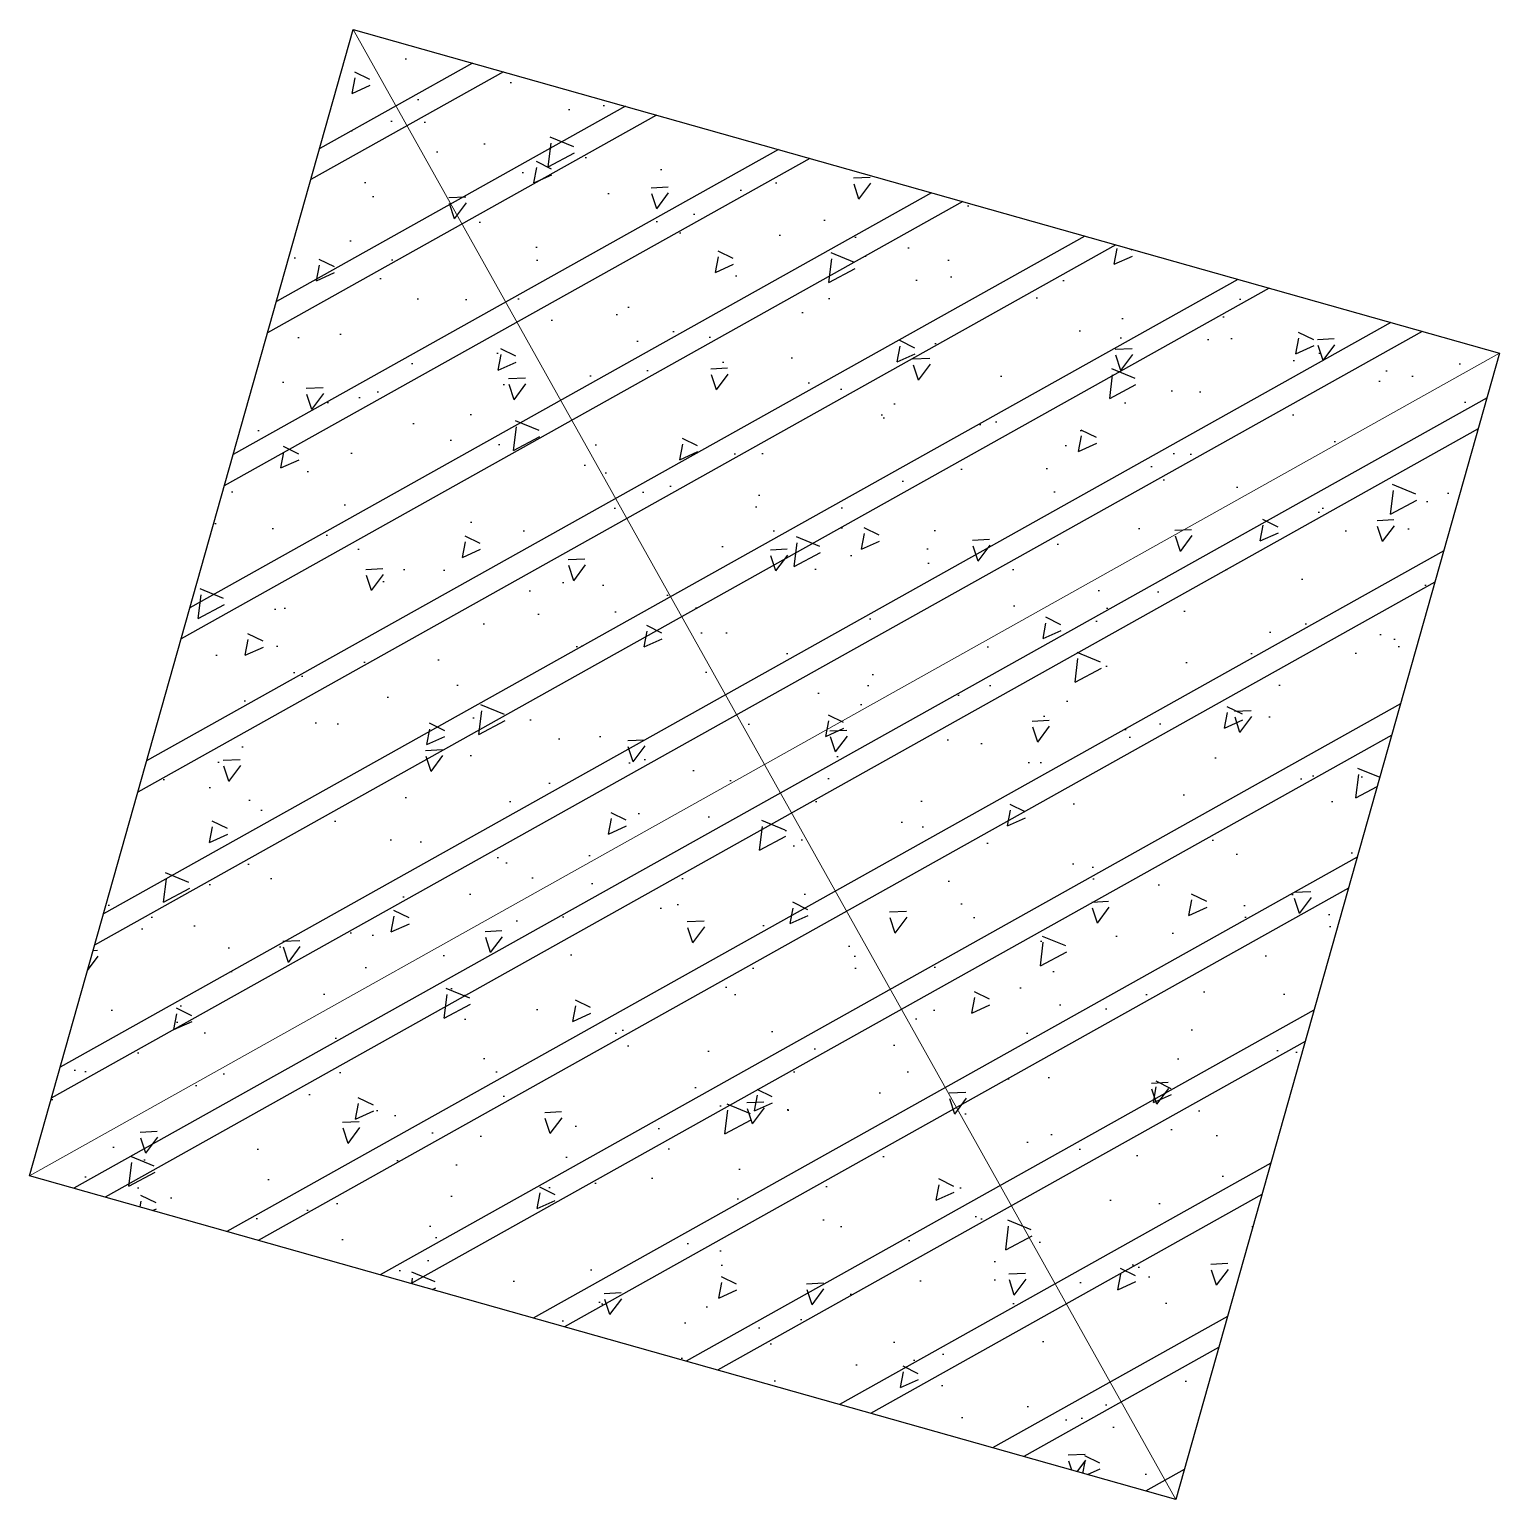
# Model space of a CAD drawing. Header units: millimetres. Extents: x 11689832 to 11802583, y 1023459 to 1173251.
# Drawn here: x 11775169 to 11777390, y 1146906 to 1149127 of the extents above; entities that cross this region are included whole.
import ezdxf

# ---------------------------------------------------------------- set-up
doc = ezdxf.new("R2010")
doc.units = ezdxf.units.MM
doc.header["$MEASUREMENT"] = 0
doc.layers.get('0').update_dxf_attribs({"linetype": 'CONTINUOUS', "lineweight": 13})
doc.layers.get('Defpoints').update_dxf_attribs({"color": 5, "linetype": 'CONTINUOUS', "lineweight": 13})
doc.layers.add('KT-Net cot vach', color=6, linetype='CONTINUOUS')

# ---------------------------------------------------------------- blocks, each defined once
blk = doc.blocks.new('*U76')
h = blk.add_hatch()
h.set_pattern_fill('VATLIEU04', color=250, scale=40, style=0, pattern_type=2)
h.set_pattern_definition([(49.99999999999999, (850.0000000000175, 1849.999999999982), (286.9040730403014, -25.10085399303804), [30, -330]), (355, (850.0000000000175, 1849.999999999982), (-55.50053344520001, 300.8768534800047), [24, -264]), (100.4514, (873.9086720000175, 1847.908263999982), (231.4037526856086, 275.7758168243814), [25.496076, -280.4568448]), (46.18420000000001, (850.0000000000175, 1929.999999999982), (426.8964194502578, -66.20760573160723), [45, -495]), (96.6356, (885.5746980000176, 1924.482677199982), (373.8650822194813, 389.6471483601767), [38.2441152, -420.6852]), (351.1842, (850.0000000000175, 1929.999999999982), (373.8647780534509, 389.6474403701299), [36, -396]), (21, (890.0000000000175, 1909.999999999982), (238.7628208473847, -161.0475562661355), [30, -330]), (326.0000000000001, (890.0000000000175, 1909.999999999982), (97.32613276863269, 290.0600180187412), [24, -264]), (71.4514, (909.8968932000175, 1896.579357599982), (336.089051432596, 129.012198683981), [25.496076, -280.4568448]), (37.50000000000001, (850.0000000000175, 1849.999999999982), (4.863942126916267, 133.1575415325246), [0, -260.8, 0, -268, 0, -265]), (7.499999999999999, (850.0000000000175, 1849.999999999982), (105.2278149768594, 157.7646847529441), [0, -152.8, 0, -254.8, 0, -101]), (327.5, (760.8000000000175, 1849.999999999982), (213.5289744689636, -9.021948693751902), [0, -100, 0, -312, 0, -414]), (317.5, (720.8000000000175, 1849.999999999982), (233.2744677369545, 40.04199293292709), [0, -130, 0, -207.2, 0, -294]), (45, (850.0000000000175, 1849.999999999982), (-120.2081528017131, 120.2081528017131), []), (45, (850.0000000000175, 1898.999999999982), (-120.2081528017131, 120.2081528017131), [])])
h.paths.add_polyline_path([(-475, -474.9999999999998), (1325, -475.0000000000175), (1325.000000000018, 1324.999999999982), (-474.9999999999825, 1325)])
at = {"color": 6, "ltscale": 0.25}
blk.add_lwpolyline([(-475, -474.9999999999998), (1325, -475.0000000000175), (1325.000000000018, 1324.999999999982), (-474.9999999999825, 1325)], close=True, dxfattribs=at)
at = {"layer": 'Defpoints', "linetype": 'ByBlock', "ltscale": 30}
for p, q in [((1325, -475.0000000000175), (-474.9999999999825, 1325)), ((-475, -474.9999999999998), (1325.000000000018, 1324.999999999982))]:
    blk.add_line(p, q, dxfattribs=at)

msp = doc.modelspace()

# ---------------------------------------------------------------- block references
at = {"layer": 'KT-Net cot vach', "linetype": 'ByBlock', "xscale": -0.999999999999998, "rotation": 254.2212213650004}
msp.add_blockref('*U76', (11775755.04210746, 1147722.988159552, -1.395213256199224e-09), dxfattribs=at)

doc.saveas('drawing.dxf')
